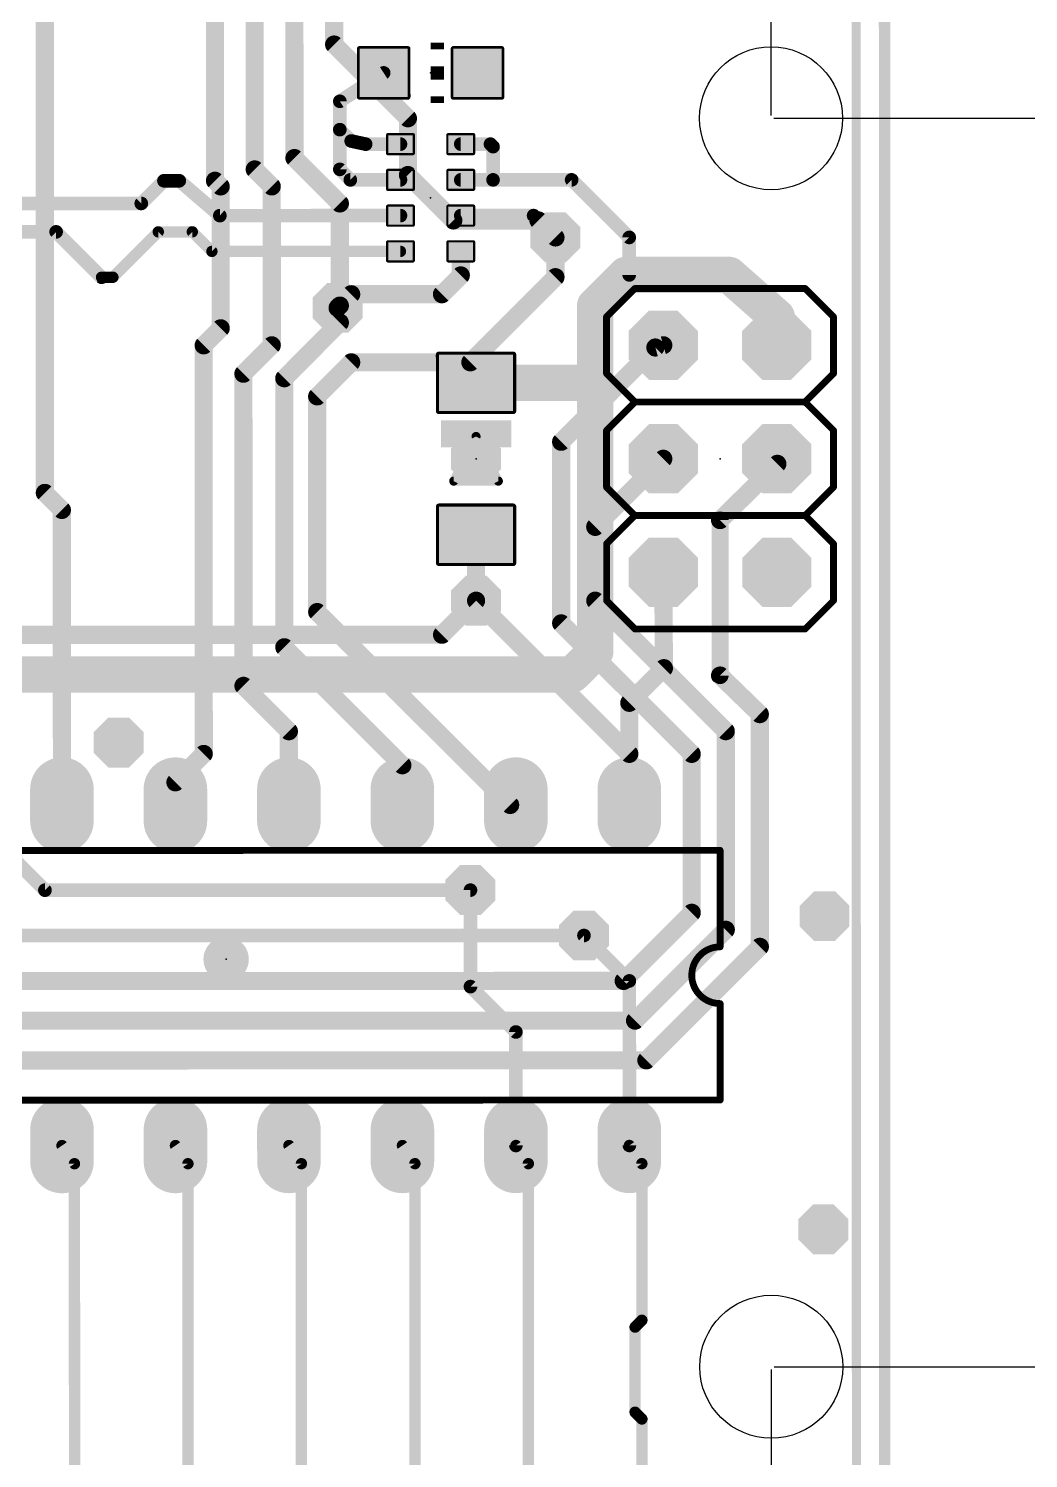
# Model space of a CAD drawing. Header units: millimetres. Extents: x -20 to 130, y -23 to 60.
# Drawn here: x 49.42 to 71.8, y 5.58 to 37.57 of the extents above; entities that cross this region are included whole.
import ezdxf

# ---------------------------------------------------------------- set-up
doc = ezdxf.new("R2010")
doc.units = ezdxf.units.MM
doc.header["$MEASUREMENT"] = 0
doc.layers.get('0').update_dxf_attribs({"linetype": 'CONTINUOUS'})
doc.layers.get('Defpoints').update_dxf_attribs({"linetype": 'CONTINUOUS'})
for name, color, linetype in [('1', 22, 'CONTINUOUS'), ('16', 175, 'CONTINUOUS'), ('17', 82, 'CONTINUOUS'), ('18', 2, 'CONTINUOUS'), ('20', 7, 'CONTINUOUS'), ('21', 253, 'CONTINUOUS'), ('23', 7, 'CONTINUOUS')]:
    doc.layers.add(name, color=color, linetype=linetype)
doc.dimstyles.get("Standard").update_dxf_attribs({"dimtxt": 0.18, "dimasz": 0.18, "dimexe": 0.18, "dimexo": 0.0625, "dimgap": 0.09, "dimtad": 0, "dimtih": 1, "dimtoh": 1, "dimdec": 4, "dimzin": 0, "dimdsep": 46, "dimtxsty": 'Standard', "dimcen": 0.09, "dimadec": 0, "dimazin": 0, "dimtfac": 1, "dimtdec": 4, "dimtofl": 0, "dimtmove": 0, "dimatfit": 3, "dimfxl": 1, "dimtolj": 1, "dimtzin": 0, "dimarcsym": 0})

# ---------------------------------------------------------------- blocks, each defined once
blk = doc.blocks.new('RECT')
blk.add_solid([(-0.5, -0.5), (0.5, -0.5), (-0.5, 0.5), (0.5, 0.5)])
blk = doc.blocks.new('RECT224000X288000R10')
at = {"const_width": 0.07}
blk.add_lwpolyline([(0.665, -0.83), (0.665, 0.83, 0.4142), (0.63, 0.865), (-0.63, 0.865, 0.4142), (-0.665, 0.83), (-0.665, -0.83, 0.4142), (-0.63, -0.865), (0.63, -0.865, 0.4142)], format="xyb", close=True, dxfattribs=at)
blk.add_solid([(-0.6475, -0.8475), (0.6475, -0.8475), (-0.6475, 0.8475), (0.6475, 0.8475)])
blk = doc.blocks.new('PIE')
at = {"const_width": 0.5}
blk.add_lwpolyline([(0, -0.25, 1), (0, 0.25, 1), (0, -0.25)], format="xyb", dxfattribs=at)
blk = doc.blocks.new('OCTAGONP')
at = {"const_width": 0.5}
blk.add_lwpolyline([(-0.25, -0.1036), (-0.25, 0.1036), (-0.1036, 0.25), (0.1036, 0.25), (0.25, 0.1036), (0.25, -0.1036), (0.1036, -0.25), (-0.1036, -0.25), (-0.25, -0.1036), (-0.25, 0.1036)], dxfattribs=at)
blk = doc.blocks.new('RECT192000X192000R10')
at = {"const_width": 0.06}
blk.add_lwpolyline([(0.57, -0.54), (0.57, 0.54, 0.4142), (0.54, 0.57), (-0.54, 0.57, 0.4142), (-0.57, 0.54), (-0.57, -0.54, 0.4142), (-0.54, -0.57), (0.54, -0.57, 0.4142)], format="xyb", close=True, dxfattribs=at)
blk.add_solid([(-0.555, -0.555), (0.555, -0.555), (-0.555, 0.555), (0.555, 0.555)])
blk = doc.blocks.new('RECT80000X104000R20')
at = {"const_width": 0.05}
blk.add_lwpolyline([(0.225, -0.275), (0.225, 0.275, 0.4142), (0.2, 0.3), (-0.2, 0.3, 0.4142), (-0.225, 0.275), (-0.225, -0.275, 0.4142), (-0.2, -0.3), (0.2, -0.3, 0.4142)], format="xyb", close=True, dxfattribs=at)
blk.add_solid([(-0.2125, -0.2875), (0.2125, -0.2875), (-0.2125, 0.2875), (0.2125, 0.2875)])
blk = doc.blocks.new('LONGP50')
at = {"const_width": 1}
blk.add_lwpolyline([(-0.25, 0), (0.25, 0)], dxfattribs=at)
at = {"const_width": 0.5}
for points in [[(-0.25, 0.25, 1), (-0.25, -0.25)], [(0.25, -0.25, 1), (0.25, 0.25)]]:
    blk.add_lwpolyline(points, format="xyb", dxfattribs=at)
blk = doc.blocks.new('OCTAGONV')
at = {"const_width": 0.5}
blk.add_lwpolyline([(-0.25, -0.1036), (-0.25, 0.1036), (-0.1036, 0.25), (0.1036, 0.25), (0.25, 0.1036), (0.25, -0.1036), (0.1036, -0.25), (-0.1036, -0.25), (-0.25, -0.1036), (-0.25, 0.1036)], dxfattribs=at)
blk = doc.blocks.new('*D34')
at = {"color": 0, "linetype": 'Continuous', "lineweight": -2, "transparency": 16777216}
for p, q in [((15.238, 50.859), (15.236, 59.703)), ((15.416, 59.523), (40.066, 59.528)), ((65.856, 59.532), (41.206, 59.528)), ((66.04, 35.628), (66.036, 59.712))]:
    blk.add_line(p, q, dxfattribs=at)
at = {"color": 0, "linetype": 'Continuous', "transparency": 16777216}
for points in [[(15.416, 59.553), (15.416, 59.493), (15.236, 59.523)], [(65.856, 59.562), (65.856, 59.502), (66.036, 59.532)]]:
    blk.add_solid(points, dxfattribs=at)
at = {"layer": 'Defpoints', "color": 0, "linetype": 'Continuous', "transparency": 16777216}
for p in [(66.036, 59.532), (15.238, 50.797), (66.04, 35.566)]:
    blk.add_point(p, dxfattribs=at)
at = {"color": 0, "linetype": 'Continuous', "transparency": 16777216, "insert": (40.636, 59.528), "char_height": 0.18, "attachment_point": 5}
blk.add_mtext('\\A1;50.8000', dxfattribs=at)
blk = doc.blocks.new('*D35')
at = {"color": 0, "linetype": 'Continuous', "lineweight": -2, "transparency": 16777216}
for p, q in [((66.103, 35.566), (73.988, 35.567)), ((73.808, 35.387), (73.81, 21.777)), ((73.813, 7.807), (73.81, 21.417)), ((66.108, 7.626), (73.993, 7.627))]:
    blk.add_line(p, q, dxfattribs=at)
at = {"color": 0, "linetype": 'Continuous', "transparency": 16777216}
for points in [[(73.838, 35.387), (73.778, 35.387), (73.808, 35.567)], [(73.843, 7.807), (73.783, 7.807), (73.813, 7.627)]]:
    blk.add_solid(points, dxfattribs=at)
at = {"layer": 'Defpoints', "color": 0, "linetype": 'Continuous', "transparency": 16777216}
for p in [(66.04, 35.566), (66.045, 7.626), (73.813, 7.627)]:
    blk.add_point(p, dxfattribs=at)
at = {"color": 0, "linetype": 'Continuous', "transparency": 16777216, "insert": (73.81, 21.597), "char_height": 0.18, "attachment_point": 5}
blk.add_mtext('\\A1;27.9400', dxfattribs=at)
blk = doc.blocks.new('*D36')
at = {"color": 0, "linetype": 'Continuous', "lineweight": -2, "transparency": 16777216}
for p, q in [((66.045, 7.563), (66.047, -1.768)), ((13.976, 2.474), (13.977, -1.777)), ((14.157, -1.597), (39.427, -1.593)), ((65.867, -1.588), (40.597, -1.593))]:
    blk.add_line(p, q, dxfattribs=at)
at = {"color": 0, "linetype": 'Continuous', "transparency": 16777216}
for points in [[(14.157, -1.567), (14.157, -1.627), (13.977, -1.597)], [(65.867, -1.558), (65.867, -1.618), (66.047, -1.588)]]:
    blk.add_solid(points, dxfattribs=at)
at = {"layer": 'Defpoints', "color": 0, "linetype": 'Continuous', "transparency": 16777216}
for p in [(66.045, 7.626), (13.976, 2.536), (13.977, -1.597)]:
    blk.add_point(p, dxfattribs=at)
at = {"color": 0, "linetype": 'Continuous', "transparency": 16777216, "insert": (40.012, -1.593), "char_height": 0.18, "attachment_point": 5}
blk.add_mtext('\\A1;52.0700', dxfattribs=at)

msp = doc.modelspace()

# ---------------------------------------------------------------- linework, layer by layer
at = {"layer": '1'}
for points, const_width in [([(67.94244, 52.7109), (67.95153, 0.6409)], 0.2032), ([(56.38837, 35.94488), (57.37025, 36.58005)], 0.3048), ([(56.38848, 35.30988), (56.38837, 35.94488)], 0.3048), ([(56.38848, 35.30988), (56.38863, 34.42088)], 0.3048), ([(56.64252, 35.05592), (56.38848, 35.30988)], 0.3048), ([(56.96653, 34.98598), (56.64252, 35.05592)], 0.3048), ([(57.74553, 34.98612), (56.96653, 34.98598)], 0.3048), ([(59.76053, 34.98647), (59.09553, 34.98635)], 0.3048), ([(59.81754, 34.92948), (59.76053, 34.98647)], 0.3048), ([(59.81767, 34.18648), (59.81754, 34.92948)], 0.3048), ([(56.38863, 34.42088), (56.62367, 34.18592)], 0.3048), ([(51.94376, 33.6581), (52.45168, 34.16619)], 0.3048), ([(52.45168, 34.16619), (52.79468, 34.16625)], 0.3048), ([(52.79468, 34.16625), (53.70281, 33.38541)], 0.3048), ([(56.62367, 34.18592), (57.74567, 34.18612)], 0.3048), ([(59.81767, 34.18648), (59.09567, 34.18635)], 0.3048), ([(61.57667, 34.18678), (59.81767, 34.18648)], 0.3048), ([(62.8659, 32.89801), (61.57667, 34.18678)], 0.3048), ([(31.49676, 33.65453), (51.94376, 33.6581)], 0.3048), ([(53.70281, 33.38541), (57.74581, 33.38612)], 0.3048), ([(60.72581, 33.38664), (59.09581, 33.38635)], 0.3048), ([(61.2149, 32.89772), (60.72581, 33.38664)], 0.3048), ([(31.87788, 33.0196), (50.03888, 33.02277)], 0.3048), ([(50.03888, 33.02277), (51.05505, 32.00695)], 0.3048), ([(51.30905, 32.00699), (52.32488, 33.02317)], 0.254), ([(52.32488, 33.02317), (53.08688, 33.0233)], 0.254), ([(53.08688, 33.0233), (53.52495, 32.58538)], 0.254), ([(62.86604, 32.05981), (62.8659, 32.89801)], 0.3048), ([(53.52495, 32.58538), (57.74595, 32.58612)], 0.254), ([(59.09605, 32.04835), (59.09595, 32.58635)], 0.4064), ([(62.10416, 31.37388), (62.78984, 32.0598)], 0.8128), ([(62.78984, 32.0598), (62.86604, 32.05981)], 0.8128), ([(62.86604, 32.05981), (65.10124, 32.0602)], 0.8128), ([(65.10124, 32.0602), (66.16821, 31.12059)], 0.8128), ([(51.05505, 32.00695), (51.30905, 32.00699)], 0.254), ([(58.67512, 31.62728), (59.09605, 32.04835)], 0.4064), ([(56.33837, 31.32207), (56.64312, 31.62692)], 0.4064), ([(56.64312, 31.62692), (58.67512, 31.62728)], 0.4064), ([(62.1045, 29.46888), (62.10416, 31.37388)], 0.8128), ([(66.16821, 31.12059), (66.16832, 30.48559)], 0.8128), ([(66.16832, 30.48559), (66.16832, 30.44859)], 0.8128), ([(66.16832, 30.48559), (66.04132, 30.48556)], 0.508), ([(61.92847, 29.64485), (59.43747, 29.64441)], 0.8128), ([(62.1045, 29.46888), (61.92847, 29.64485)], 0.8128), ([(62.10552, 23.62688), (62.1045, 29.46888)], 0.8128), ([(59.43832, 24.76941), (59.43806, 26.24441)], 0.4064), ([(63.64258, 23.25914), (63.62921, 25.40514)], 0.4064), ([(58.67645, 24.00728), (59.43832, 24.76941)], 0.4064), ([(46.99245, 24.00524), (58.67645, 24.00728)], 0.4064), ([(61.5976, 23.11879), (62.10552, 23.62688)], 0.8128), ([(48.5166, 23.1165), (61.5976, 23.11879)], 0.8128), ([(62.86771, 22.48401), (63.64258, 23.25914)], 0.4064), ([(62.86811, 20.19801), (62.86771, 22.48401)], 0.4064), ([(59.31245, 18.29239), (59.31282, 16.13339)], 0.3048), ([(61.85262, 17.27683), (62.8688, 16.26101)], 0.3048), ([(62.8688, 16.26101), (62.86944, 12.57801)], 0.3048), ([(59.31282, 16.13339), (60.329, 15.11757)], 0.3048), ([(60.329, 15.11757), (60.32944, 12.57757)], 0.3048), ([(50.44891, 12.16944), (50.16944, 12.57579)], 0.254), ([(52.98891, 12.16989), (52.70944, 12.57624)], 0.254), ([(55.52891, 12.17033), (55.24944, 12.57668)], 0.254), ([(58.06891, 12.17077), (57.78944, 12.57712)], 0.254), ([(60.32944, 12.57757), (60.60891, 12.17122)], 0.254), ([(62.86944, 12.57801), (63.14891, 12.17166)], 0.254), ([(50.45052, 3.00004), (50.44891, 12.16944)], 0.254), ([(52.99052, 3.00049), (52.98891, 12.16989)], 0.254), ([(55.53052, 3.00093), (55.52891, 12.17033)], 0.254), ([(58.07052, 3.00137), (58.06891, 12.17077)], 0.254), ([(60.60891, 12.17122), (60.61052, 3.00182)], 0.254), ([(63.14891, 12.17166), (63.14953, 8.66646)], 0.254), ([(63.14953, 8.66646), (62.99715, 8.51403)], 0.254), ([(62.99715, 8.51403), (62.99749, 6.60903)], 0.254), ([(62.99749, 6.60903), (63.14991, 6.45666)], 0.254), ([(63.14991, 6.45666), (63.15052, 3.00226)], 0.254)]:
    msp.add_lwpolyline(points, dxfattribs=dict(at, const_width=const_width))
for points, const_width in [([(57.41167, 36.51606, 1), (57.32884, 36.64404)], 0.1524), ([(56.34695, 36.00887, 1), (56.42978, 35.88089)], 0.1524), ([(56.46457, 35.94489, 1), (56.31217, 35.94487)], 0.1524), ([(56.44237, 35.36379, 1), (56.33459, 35.25597)], 0.1524), ([(56.46468, 35.30989, 1), (56.31228, 35.30987)], 0.1524), ([(56.31228, 35.30987, 1), (56.46468, 35.30989)], 0.1524), ([(56.65861, 35.13043, 1), (56.62643, 34.98142)], 0.1524), ([(56.58863, 35.00201, 1), (56.69641, 35.10983)], 0.1524), ([(56.96652, 35.06218, 1), (56.96655, 34.90978)], 0.1524), ([(56.95045, 34.91148, 1), (56.98262, 35.06048)], 0.1524), ([(57.74555, 34.90992, 1), (57.74552, 35.06232)], 0.1524), ([(59.09552, 35.06255, 1), (59.09555, 34.91015)], 0.1524), ([(59.81442, 35.04038, 1), (59.70664, 34.93256)], 0.1524), ([(59.89374, 34.92949, 1), (59.74134, 34.92946)], 0.1524), ([(59.76055, 34.91027, 1), (59.76052, 35.06267)], 0.1524), ([(59.76365, 34.87557, 1), (59.87143, 34.98339)], 0.1524), ([(56.44252, 34.47479, 1), (56.33474, 34.36697)], 0.1524), ([(52.45166, 34.24239, 1), (52.45169, 34.08999)], 0.1524), ([(52.50559, 34.1123, 1), (52.39777, 34.22008)], 0.1524), ([(52.84437, 34.22406, 1), (52.74499, 34.10844)], 0.1524), ([(52.79469, 34.09005, 1), (52.79466, 34.24245)], 0.1524), ([(56.31243, 34.42087, 1), (56.46483, 34.42089)], 0.1524), ([(56.62366, 34.26212, 1), (56.62369, 34.10972)], 0.1524), ([(56.56978, 34.13201, 1), (56.67756, 34.23983)], 0.1524), ([(57.74569, 34.10992, 1), (57.74566, 34.26232)], 0.1524), ([(59.09566, 34.26255, 1), (59.09569, 34.11015)], 0.1524), ([(59.81766, 34.26268, 1), (59.81769, 34.11028)], 0.1524), ([(59.74147, 34.18646, 1), (59.89387, 34.18649)], 0.1524), ([(59.81769, 34.11028, 1), (59.81766, 34.26268)], 0.1524), ([(61.63056, 34.24069, 1), (61.52278, 34.13288)], 0.1524), ([(61.57669, 34.11058, 1), (61.57666, 34.26298)], 0.1524), ([(51.88986, 33.71199, 1), (51.99767, 33.60421)], 0.1524), ([(51.94378, 33.5819, 1), (51.94375, 33.7343)], 0.1524), ([(53.7028, 33.46161, 1), (53.70283, 33.30921)], 0.1524), ([(53.65312, 33.3276, 1), (53.7525, 33.44322)], 0.1524), ([(57.74583, 33.30992, 1), (57.7458, 33.46232)], 0.1524), ([(59.0958, 33.46255, 1), (59.09583, 33.31015)], 0.1524), ([(60.7797, 33.44055, 1), (60.67192, 33.33273)], 0.1524), ([(60.72583, 33.31044, 1), (60.7258, 33.46284)], 0.1524), ([(50.09277, 33.07668, 1), (49.98498, 32.96886)], 0.1524), ([(50.03889, 32.94657, 1), (50.03886, 33.09897)], 0.1524), ([(52.32486, 33.08667, 1), (52.32489, 32.95967)], 0.127), ([(52.36978, 32.97828, 1), (52.27997, 33.06806)], 0.127), ([(53.13177, 33.06821, 1), (53.04198, 32.97839)], 0.127), ([(53.08689, 32.9598, 1), (53.08686, 33.0868)], 0.127), ([(61.16101, 32.84381, 1), (61.26879, 32.95163)], 0.1524), ([(62.9421, 32.89802, 1), (62.7897, 32.898)], 0.1524), ([(62.81201, 32.8441, 1), (62.91979, 32.95192)], 0.1524), ([(53.52494, 32.64888, 1), (53.52496, 32.52188)], 0.127), ([(53.48006, 32.54047, 1), (53.56984, 32.63029)], 0.127), ([(57.74596, 32.52262, 1), (57.74594, 32.64962)], 0.127), ([(59.19755, 32.58637, 1), (58.99435, 32.58633)], 0.2032), ([(62.78981, 32.263, 1), (62.78988, 31.8566)], 0.4064), ([(62.93357, 31.91612, 1), (62.64612, 32.20347)], 0.4064), ([(62.86601, 32.26301, 1), (62.86608, 31.85661)], 0.4064), ([(62.86608, 31.85661, 1), (62.86601, 32.26301)], 0.4064), ([(65.23552, 32.21272, 1), (64.96697, 31.90768)], 0.4064), ([(65.10128, 31.857, 1), (65.10121, 32.2634)], 0.4064), ([(51.00116, 31.95304, 1), (51.10894, 32.06086)], 0.1524), ([(51.05504, 32.07045, 1), (51.05506, 31.94345)], 0.127), ([(51.26414, 32.05188, 1), (51.35396, 31.9621)], 0.127), ([(51.30906, 31.94349, 1), (51.30904, 32.07049)], 0.127), ([(58.99445, 32.04833, 1), (59.19765, 32.04837)], 0.2032), ([(59.16786, 31.97656, 1), (59.02423, 32.12014)], 0.2032), ([(62.78984, 32.0598, 1), (62.94224, 32.05982)], 0.1524), ([(56.6431, 31.72852, 1), (56.64314, 31.52532)], 0.2032), ([(56.71493, 31.55514, 1), (56.57131, 31.69871)], 0.2032), ([(58.60331, 31.69907, 1), (58.74693, 31.55549)], 0.2032), ([(58.67514, 31.52568, 1), (58.6751, 31.72888)], 0.2032), ([(61.96044, 31.51755, 1), (62.24789, 31.2302)], 0.4064), ([(62.30736, 31.37391, 1), (61.90096, 31.37384)], 0.4064), ([(56.26656, 31.39386, 1), (56.41018, 31.25028)], 0.2032), ([(66.37141, 31.12062, 1), (65.96501, 31.12055)], 0.4064), ([(66.03393, 30.96806, 1), (66.30248, 31.27311)], 0.4064), ([(66.37152, 30.48562, 1), (65.96512, 30.48555)], 0.4064), ([(66.0413, 30.61256, 1), (66.04134, 30.35856)], 0.254), ([(66.16834, 30.35859, 1), (66.1683, 30.61259)], 0.254), ([(65.96512, 30.48555, 1), (66.37152, 30.48562)], 0.4064), ([(65.96512, 30.44855, 1), (66.37152, 30.44862)], 0.4064), ([(59.43743, 29.84761, 1), (59.4375, 29.44121)], 0.4064), ([(62.07214, 29.78857, 1), (61.78479, 29.50112)], 0.4064), ([(62.3077, 29.46891, 1), (61.9013, 29.46884)], 0.4064), ([(61.9285, 29.44165, 1), (61.92843, 29.84805)], 0.4064), ([(61.96082, 29.32515, 1), (62.24817, 29.6126)], 0.4064), ([(61.9013, 29.46884, 1), (62.3077, 29.46891)], 0.4064), ([(59.53966, 26.24443, 1), (59.33646, 26.24439)], 0.2032), ([(63.7308, 25.40576, 1), (63.52761, 25.40452)], 0.2032), ([(59.51013, 24.69762, 1), (59.3665, 24.8412)], 0.2032), ([(59.33672, 24.76939, 1), (59.53992, 24.76943)], 0.2032), ([(58.60464, 24.07907, 1), (58.74826, 23.93549)], 0.2032), ([(58.67647, 23.90568, 1), (58.67643, 24.10888)], 0.2032), ([(62.24924, 23.4832, 1), (61.96179, 23.77055)], 0.4064), ([(61.90232, 23.62684, 1), (62.30872, 23.62691)], 0.4064), ([(61.45388, 23.26246, 1), (61.74133, 22.97511)], 0.4064), ([(61.59764, 22.91559, 1), (61.59757, 23.32199)], 0.4064), ([(63.54098, 23.25853, 1), (63.74418, 23.25976)], 0.2032), ([(63.71439, 23.18736, 1), (63.57077, 23.33093)], 0.2032), ([(62.96931, 22.48403, 1), (62.76611, 22.48399)], 0.2032), ([(62.7959, 22.5558, 1), (62.93953, 22.41222)], 0.2032), ([(62.76651, 20.19799, 1), (62.96971, 20.19803)], 0.2032), ([(59.38865, 18.2924, 1), (59.23625, 18.29238)], 0.1524), ([(61.90651, 17.33074, 1), (61.79873, 17.22292)], 0.1524), ([(62.945, 16.26102, 1), (62.7926, 16.261)], 0.1524), ([(62.81491, 16.2071, 1), (62.92269, 16.31492)], 0.1524), ([(59.36671, 16.1873, 1), (59.25893, 16.07948)], 0.1524), ([(59.23662, 16.13338, 1), (59.38902, 16.1334)], 0.1524), ([(60.4052, 15.11758, 1), (60.2528, 15.11755)], 0.1524), ([(60.27511, 15.06366, 1), (60.38289, 15.17148)], 0.1524), ([(50.22174, 12.6118, 1), (50.11715, 12.53978)], 0.127), ([(52.76174, 12.61225, 1), (52.65715, 12.54023)], 0.127), ([(55.30174, 12.61269, 1), (55.19715, 12.54067)], 0.127), ([(57.84174, 12.61313, 1), (57.73715, 12.54111)], 0.127), ([(60.25324, 12.57755, 1), (60.40564, 12.57758)], 0.1524), ([(60.38174, 12.61358, 1), (60.27715, 12.54156)], 0.127), ([(62.79324, 12.578, 1), (62.94564, 12.57802)], 0.1524), ([(62.92174, 12.61402, 1), (62.81715, 12.542)], 0.127), ([(50.51241, 12.16945, 1), (50.38541, 12.16943)], 0.127), ([(50.39662, 12.13343, 1), (50.50121, 12.20545)], 0.127), ([(53.05241, 12.1699, 1), (52.92541, 12.16987)], 0.127), ([(52.93662, 12.13388, 1), (53.04121, 12.20589)], 0.127), ([(55.59241, 12.17034, 1), (55.46541, 12.17032)], 0.127), ([(55.47662, 12.13432, 1), (55.58121, 12.20634)], 0.127), ([(58.13241, 12.17078, 1), (58.00541, 12.17076)], 0.127), ([(58.01662, 12.13476, 1), (58.12121, 12.20678)], 0.127), ([(60.67241, 12.17123, 1), (60.54541, 12.1712)], 0.127), ([(60.55662, 12.13521, 1), (60.66121, 12.20722)], 0.127), ([(63.21241, 12.17167, 1), (63.08541, 12.17165)], 0.127), ([(63.09662, 12.13565, 1), (63.20121, 12.20767)], 0.127), ([(63.06065, 8.51404, 1), (62.93365, 8.51402)], 0.127), ([(63.08603, 8.66645, 1), (63.21303, 8.66647)], 0.127), ([(63.19443, 8.62157, 1), (63.10462, 8.71135)], 0.127), ([(62.95225, 8.55892, 1), (63.04206, 8.46914)], 0.127), ([(63.04238, 6.65394, 1), (62.95259, 6.56412)], 0.127), ([(62.93399, 6.60902, 1), (63.06099, 6.60904)], 0.127), ([(63.21341, 6.45667, 1), (63.08641, 6.45665)], 0.127), ([(63.10502, 6.41175, 1), (63.1948, 6.50157)], 0.127)]:
    msp.add_lwpolyline(points, format="xyb", dxfattribs=dict(at, const_width=const_width))
at = {"layer": '16'}
for points, const_width in [([(67.94248, 52.4569), (67.95153, 0.6409)], 0.2032), ([(49.78589, 27.18073), (49.78246, 46.86573)], 0.4064), ([(53.59468, 34.16639), (53.59253, 46.48539)], 0.4064), ([(54.48363, 34.42055), (54.48161, 45.97755)], 0.4064), ([(55.37259, 34.6747), (55.3707, 45.4697)], 0.4064), ([(56.26114, 37.21486), (56.25979, 44.96186)], 0.4064), ([(57.91243, 35.56415), (56.26114, 37.21486)], 0.4064), ([(57.91265, 34.29415), (57.91243, 35.56415)], 0.4064), ([(56.38876, 33.65888), (55.37259, 34.6747)], 0.4064), ([(54.8647, 34.03961), (54.48363, 34.42055)], 0.4064), ([(53.7217, 34.03941), (53.59468, 34.16639)], 0.4064), ([(53.72225, 30.86441), (53.7217, 34.03941)], 0.4064), ([(54.86532, 30.48361), (54.8647, 34.03961)], 0.4064), ([(58.92883, 33.27832), (57.91265, 34.29415)], 0.4064), ([(56.38916, 31.37288), (56.38876, 33.65888)], 0.4064), ([(60.83383, 33.27865), (58.92883, 33.27832)], 0.4064), ([(61.2149, 32.89772), (60.83383, 33.27865)], 0.4064), ([(61.21505, 32.00872), (61.2149, 32.89772)], 0.4064), ([(59.31038, 30.10339), (61.21505, 32.00872)], 0.4064), ([(56.33837, 31.32207), (56.38916, 31.37288)], 0.4064), ([(56.38921, 31.11888), (56.33837, 31.32207)], 0.4064), ([(53.34132, 30.48335), (53.72225, 30.86441)], 0.4064), ([(55.14485, 29.74706), (56.38923, 30.99188)], 0.4064), ([(56.38923, 30.99188), (56.38921, 31.11888)], 0.4064), ([(53.34291, 21.33935), (53.34132, 30.48335)], 0.4064), ([(54.23043, 29.8485), (54.86532, 30.48361)], 0.4064), ([(61.3427, 28.32574), (63.45133, 30.43511)], 0.4064), ([(63.45133, 30.43511), (63.62832, 30.48514)], 0.4064), ([(55.88152, 29.34079), (56.64339, 30.10292)], 0.4064), ([(56.64339, 30.10292), (59.31038, 30.10339)], 0.4064), ([(54.23165, 22.8635), (54.23043, 29.8485)], 0.4064), ([(55.1459, 23.72726), (55.14485, 29.74706)], 0.4064), ([(55.88236, 24.51479), (55.88152, 29.34079)], 0.4064), ([(61.3434, 24.26174), (61.3427, 28.32574)], 0.4064), ([(62.10503, 26.42088), (63.62876, 27.94514)], 0.4064), ([(64.899, 26.57376), (66.18178, 27.83159)], 0.4064), ([(66.18178, 27.83159), (66.16876, 27.94559)], 0.4064), ([(50.16696, 26.79979), (49.78589, 27.18073)], 0.4064), ([(50.16811, 20.19579), (50.16696, 26.79979)], 0.4064), ([(62.10532, 24.76988), (62.10503, 26.42088)], 0.4064), ([(64.89961, 23.09396), (64.899, 26.57376)], 0.381), ([(59.43832, 24.76941), (62.86791, 21.34101)], 0.4064), ([(65.02683, 21.84939), (62.10532, 24.76988)], 0.4064), ([(60.20111, 20.19754), (55.88236, 24.51479)], 0.4064), ([(64.26491, 21.34125), (61.3434, 24.26174)], 0.4064), ([(57.78796, 21.08612), (55.1459, 23.72726)], 0.4064), ([(55.24783, 21.84768), (54.23165, 22.8635)], 0.4064), ([(65.78876, 22.23052), (64.89961, 23.09396)], 0.4064), ([(65.78967, 17.02352), (65.78876, 22.23052)], 0.4064), ([(55.24811, 20.19668), (55.24783, 21.84768)], 0.4064), ([(65.0276, 17.40439), (65.02683, 21.84939)], 0.4064), ([(52.70803, 20.70424), (53.34291, 21.33935)], 0.4064), ([(62.86791, 21.34101), (62.86811, 20.19801)], 0.4064), ([(64.26553, 17.78525), (64.26491, 21.34125)], 0.4064), ([(57.78811, 20.19712), (57.78796, 21.08612)], 0.4064), ([(52.70811, 20.19624), (52.70803, 20.70424)], 0.4064), ([(60.32811, 20.19757), (60.20111, 20.19754)], 0.4064), ([(48.89829, 19.17957), (49.78745, 18.29073)], 0.3048), ([(49.78745, 18.29073), (59.31245, 18.29239)], 0.3048), ([(62.7418, 16.26099), (64.26553, 17.78525)], 0.4064), ([(62.99596, 15.37203), (65.0276, 17.40439)], 0.4064), ([(47.88262, 17.27439), (61.85262, 17.27683)], 0.3048), ([(63.25011, 14.48308), (65.78967, 17.02352)], 0.4064), ([(45.9778, 16.25806), (62.7418, 16.26099)], 0.4064), ([(46.48596, 15.36915), (62.99596, 15.37203)], 0.4064), ([(46.99411, 14.48024), (63.25011, 14.48308)], 0.4064)]:
    msp.add_lwpolyline(points, dxfattribs=dict(at, const_width=const_width))
for points, const_width in [([(56.15954, 37.21484, 1), (56.36274, 37.21487)], 0.2032), ([(56.33293, 37.28667, 1), (56.18936, 37.14304)], 0.2032), ([(58.01403, 35.56416, 1), (57.81083, 35.56413)], 0.2032), ([(57.84064, 35.49233, 1), (57.98422, 35.63596)], 0.2032), ([(55.44437, 34.74651, 1), (55.3008, 34.60289)], 0.2032), ([(54.55542, 34.49236, 1), (54.41184, 34.34873)], 0.2032), ([(55.27099, 34.67468, 1), (55.47419, 34.67472)], 0.2032), ([(53.49308, 34.16637, 1), (53.69628, 34.16641)], 0.2032), ([(53.66646, 34.2382, 1), (53.52289, 34.09458)], 0.2032), ([(53.8233, 34.03943, 1), (53.6201, 34.0394)], 0.2032), ([(54.38203, 34.42053, 1), (54.58523, 34.42056)], 0.2032), ([(54.9663, 34.03963, 1), (54.7631, 34.0396)], 0.2032), ([(57.81105, 34.29413, 1), (58.01425, 34.29416)], 0.2032), ([(57.98444, 34.36596, 1), (57.84087, 34.22233)], 0.2032), ([(53.64991, 33.9676, 1), (53.79349, 34.11123)], 0.2032), ([(54.79291, 33.9678, 1), (54.93649, 34.11143)], 0.2032), ([(56.49036, 33.6589, 1), (56.28716, 33.65886)], 0.2032), ([(56.31698, 33.58707, 1), (56.46055, 33.73069)], 0.2032), ([(58.92881, 33.37992, 1), (58.92885, 33.17672)], 0.2032), ([(58.85704, 33.20651, 1), (59.00062, 33.35013)], 0.2032), ([(60.90562, 33.35047, 1), (60.76204, 33.20684)], 0.2032), ([(60.83385, 33.17705, 1), (60.83381, 33.38025)], 0.2032), ([(61.3165, 32.89774, 1), (61.1133, 32.8977)], 0.2032), ([(61.14311, 32.82591, 1), (61.28668, 32.96953)], 0.2032), ([(61.11345, 32.0087, 1), (61.31665, 32.00874)], 0.2032), ([(61.28686, 31.93693, 1), (61.14324, 32.08051)], 0.2032), ([(56.43697, 31.34669, 1), (56.23978, 31.29745)], 0.2032), ([(56.26656, 31.39386, 1), (56.41018, 31.25028)], 0.2032), ([(56.28756, 31.37286, 1), (56.49076, 31.3729)], 0.2032), ([(56.46098, 31.30109, 1), (56.31735, 31.44467)], 0.2032), ([(53.79406, 30.79263, 1), (53.65044, 30.9362)], 0.2032), ([(56.49081, 31.1189, 1), (56.28761, 31.11886)], 0.2032), ([(56.28763, 30.99186, 1), (56.49083, 30.9919)], 0.2032), ([(56.29061, 31.09426, 1), (56.4878, 31.1435)], 0.2032), ([(56.46104, 30.92009, 1), (56.31742, 31.06367)], 0.2032), ([(53.62065, 30.8644, 1), (53.82385, 30.86443)], 0.2032), ([(53.44292, 30.48336, 1), (53.23972, 30.48333)], 0.2032), ([(53.26951, 30.55513, 1), (53.41313, 30.41156)], 0.2032), ([(54.76372, 30.4836, 1), (54.96692, 30.48363)], 0.2032), ([(54.93713, 30.41183, 1), (54.79351, 30.5554)], 0.2032), ([(63.42371, 30.53291, 1), (63.47894, 30.33732)], 0.2032), ([(63.52314, 30.36332, 1), (63.37951, 30.5069)], 0.2032), ([(63.65594, 30.38735, 1), (63.6007, 30.58294)], 0.2032), ([(56.64337, 30.20452, 1), (56.6434, 30.00132)], 0.2032), ([(56.7152, 30.03114, 1), (56.57157, 30.17471)], 0.2032), ([(59.23857, 30.17518, 1), (59.3822, 30.0316)], 0.2032), ([(59.3104, 30.00179, 1), (59.31037, 30.20499)], 0.2032), ([(54.33203, 29.84852, 1), (54.12883, 29.84848)], 0.2032), ([(54.15862, 29.92029, 1), (54.30224, 29.77671)], 0.2032), ([(55.24645, 29.74708, 1), (55.04325, 29.74704)], 0.2032), ([(55.07303, 29.81885, 1), (55.21666, 29.67527)], 0.2032), ([(55.98312, 29.34081, 1), (55.77992, 29.34077)], 0.2032), ([(55.80971, 29.41258, 1), (55.95333, 29.269)], 0.2032), ([(61.4443, 28.32576, 1), (61.2411, 28.32573)], 0.2032), ([(61.27088, 28.39753, 1), (61.41451, 28.25396)], 0.2032), ([(63.70057, 27.87336, 1), (63.55695, 28.01693)], 0.2032), ([(66.26966, 27.9571, 1), (66.06786, 27.93407)], 0.2032), ([(66.08088, 27.82007, 1), (66.28268, 27.84311)], 0.2032), ([(66.25289, 27.759, 1), (66.11067, 27.90418)], 0.2032), ([(49.68429, 27.18071, 1), (49.88749, 27.18074)], 0.2032), ([(49.85768, 27.25254, 1), (49.71411, 27.10891)], 0.2032), ([(50.26856, 26.79981, 1), (50.06536, 26.79978)], 0.2032), ([(50.09517, 26.72798, 1), (50.23875, 26.87161)], 0.2032), ([(62.20663, 26.42089, 1), (62.00343, 26.42086)], 0.2032), ([(62.03322, 26.49266, 1), (62.17684, 26.34909)], 0.2032), ([(64.82789, 26.64635, 1), (64.97011, 26.50118)], 0.2032), ([(64.9942, 26.57378, 1), (64.8038, 26.57375)], 0.1905), ([(59.5101, 24.84122, 1), (59.36653, 24.6976)], 0.2032), ([(62.1771, 24.84169, 1), (62.03353, 24.69806)], 0.2032), ([(55.95415, 24.5866, 1), (55.81057, 24.44298)], 0.2032), ([(62.00372, 24.76986, 1), (62.20692, 24.76989)], 0.2032), ([(55.78076, 24.51477, 1), (55.98396, 24.51481)], 0.2032), ([(61.2418, 24.26173, 1), (61.445, 24.26176)], 0.2032), ([(61.41519, 24.33356, 1), (61.27162, 24.18993)], 0.2032), ([(55.0443, 23.72724, 1), (55.2475, 23.72728)], 0.2032), ([(55.21769, 23.79907, 1), (55.07411, 23.65545)], 0.2032), ([(54.30344, 22.93531, 1), (54.15986, 22.79169)], 0.2032), ([(64.9704, 23.16688, 1), (64.82882, 23.02105)], 0.2032), ([(64.80441, 23.09395, 1), (64.99481, 23.09398)], 0.1905), ([(54.13005, 22.86348, 1), (54.33325, 22.86352)], 0.2032), ([(65.89036, 22.23054, 1), (65.68716, 22.2305)], 0.2032), ([(65.71797, 22.15761, 1), (65.85955, 22.30343)], 0.2032), ([(55.34943, 21.8477, 1), (55.14623, 21.84766)], 0.2032), ([(55.17604, 21.77587, 1), (55.31961, 21.91949)], 0.2032), ([(65.12843, 21.8494, 1), (64.92523, 21.84937)], 0.2032), ([(64.95504, 21.77757, 1), (65.09861, 21.9212)], 0.2032), ([(53.24131, 21.33933, 1), (53.44451, 21.33937)], 0.2032), ([(53.41473, 21.26756, 1), (53.2711, 21.41113)], 0.2032), ([(62.96951, 21.34103, 1), (62.76631, 21.34099)], 0.2032), ([(62.79613, 21.2692, 1), (62.9397, 21.41282)], 0.2032), ([(64.36651, 21.34127, 1), (64.16331, 21.34124)], 0.2032), ([(64.19313, 21.26944, 1), (64.3367, 21.41307)], 0.2032), ([(57.88956, 21.08614, 1), (57.68636, 21.08611)], 0.2032), ([(57.71617, 21.01431, 1), (57.85975, 21.15794)], 0.2032), ([(52.80963, 20.70425, 1), (52.60643, 20.70422)], 0.2032), ([(52.63621, 20.77602, 1), (52.77984, 20.63245)], 0.2032), ([(50.06651, 20.19578, 1), (50.26971, 20.19581)], 0.2032), ([(52.60651, 20.19622, 1), (52.80971, 20.19625)], 0.2032), ([(55.14651, 20.19666, 1), (55.34971, 20.1967)], 0.2032), ([(57.68651, 20.19711, 1), (57.88971, 20.19714)], 0.2032), ([(60.2011, 20.29914, 1), (60.20113, 20.09594)], 0.2032), ([(60.12933, 20.12573, 1), (60.2729, 20.26936)], 0.2032), ([(60.32813, 20.09597, 1), (60.3281, 20.29917)], 0.2032), ([(62.76651, 20.19799, 1), (62.96971, 20.19803)], 0.2032), ([(49.78743, 18.36693, 1), (49.78746, 18.21453)], 0.1524), ([(49.73356, 18.23682, 1), (49.84134, 18.34464)], 0.1524), ([(59.31246, 18.21619, 1), (59.31243, 18.36859)], 0.1524), ([(64.33735, 17.71347, 1), (64.19372, 17.85704)], 0.2032), ([(64.16393, 17.78524, 1), (64.36713, 17.78527)], 0.2032), ([(65.09941, 17.3326, 1), (64.95579, 17.47617)], 0.2032), ([(61.85264, 17.20063, 1), (61.85261, 17.35303)], 0.1524), ([(64.926, 17.40437, 1), (65.1292, 17.4044)], 0.2032), ([(65.68807, 17.0235, 1), (65.89127, 17.02354)], 0.2032), ([(65.86148, 16.95173, 1), (65.71786, 17.09531)], 0.2032), ([(62.66999, 16.33278, 1), (62.81361, 16.1892)], 0.2032), ([(62.74182, 16.15939, 1), (62.74178, 16.36259)], 0.2032), ([(62.92414, 15.44382, 1), (63.06777, 15.30024)], 0.2032), ([(62.99597, 15.27043, 1), (62.99594, 15.47363)], 0.2032), ([(63.1783, 14.55486, 1), (63.32192, 14.41129)], 0.2032), ([(63.25013, 14.38148, 1), (63.25009, 14.58468)], 0.2032)]:
    msp.add_lwpolyline(points, format="xyb", dxfattribs=dict(at, const_width=const_width))
at = {"layer": '20', "const_width": 0.254}
msp.add_lwpolyline([(68.58003, 37.85201), (68.58575, 5.08601)], dxfattribs=at)
at = {"layer": '20'}
for centre in [(66.04043, 35.56556), (66.04531, 7.62556)]:
    msp.add_circle(centre, 1.6, dxfattribs=at)
at = {"layer": '21'}
for points, const_width in [([(62.9931, 31.75503), (62.35821, 31.11992)], 0.1524), ([(62.9931, 31.75503), (66.8031, 31.7557)], 0.1524), ([(66.8031, 31.7557), (67.43821, 31.12081)], 0.1524), ([(62.35821, 31.11992), (62.35843, 29.84992)], 0.1524), ([(67.43821, 31.12081), (67.43843, 29.85081)], 0.1524), ([(62.35843, 29.84992), (62.99354, 29.21503)], 0.1524), ([(67.43843, 29.85081), (66.80354, 29.2157)], 0.1524), ([(62.99354, 29.21503), (62.35865, 28.57992)], 0.1524), ([(66.80354, 29.2157), (62.99354, 29.21503)], 0.1524), ([(66.80354, 29.2157), (67.43865, 28.58081)], 0.1524), ([(59.43767, 28.44441), (58.93785, 27.44432)], 0.2032), ([(59.93785, 27.4445), (59.43767, 28.44441)], 0.2032), ([(62.35865, 28.57992), (62.35887, 27.30992)], 0.1524), ([(67.43865, 28.58081), (67.43887, 27.31081)], 0.1524), ([(58.93785, 27.44432), (59.93785, 27.4445)], 0.2032), ([(62.35887, 27.30992), (62.99398, 26.67503)], 0.1524), ([(67.43887, 27.31081), (66.80398, 26.6757)], 0.1524), ([(62.99398, 26.67503), (62.35909, 26.03992)], 0.1524), ([(66.80398, 26.6757), (62.99398, 26.67503)], 0.1524), ([(66.80398, 26.6757), (67.43909, 26.04081)], 0.1524), ([(62.35909, 26.03992), (62.35932, 24.76992)], 0.1524), ([(67.43909, 26.04081), (67.43932, 24.77081)], 0.1524), ([(62.35932, 24.76992), (62.99443, 24.13503)], 0.1524), ([(67.43932, 24.77081), (66.80443, 24.1357)], 0.1524), ([(66.80443, 24.1357), (62.99443, 24.13503)], 0.1524), ([(64.90029, 19.18236), (27.81629, 19.17589)], 0.1524), ([(64.90067, 17.02336), (64.90029, 19.18236)], 0.1524), ([(64.90127, 13.59436), (64.90089, 15.75336)], 0.1524), ([(64.90127, 13.59436), (27.81727, 13.58789)], 0.1524)]:
    msp.add_lwpolyline(points, dxfattribs=dict(at, const_width=const_width))
for points, const_width in [([(62.99309, 31.79313, 1), (62.9931, 31.71693)], 0.0762), ([(63.02, 31.72814, 1), (62.96619, 31.78193)], 0.0762), ([(66.82999, 31.7826, 1), (66.7762, 31.72879)], 0.0762), ([(66.8031, 31.7176, 1), (66.80309, 31.7938)], 0.0762), ([(62.39631, 31.11993, 1), (62.32011, 31.11991)], 0.0762), ([(62.3313, 31.14682, 1), (62.38511, 31.09303)], 0.0762), ([(67.47631, 31.12081, 1), (67.40011, 31.1208)], 0.0762), ([(67.41131, 31.0939, 1), (67.4651, 31.14771)], 0.0762), ([(62.32033, 29.84991, 1), (62.39653, 29.84993)], 0.0762), ([(62.38532, 29.87683, 1), (62.33153, 29.82302)], 0.0762), ([(67.40033, 29.8508, 1), (67.47653, 29.85081)], 0.0762), ([(67.46533, 29.82391, 1), (67.41152, 29.8777)], 0.0762), ([(62.99353, 29.25313, 1), (62.99355, 29.17693)], 0.0762), ([(63.02044, 29.18814, 1), (62.96664, 29.24193)], 0.0762), ([(62.96664, 29.18813, 1), (63.02044, 29.24194)], 0.0762), ([(66.83044, 29.2426, 1), (66.77664, 29.18879)], 0.0762), ([(66.77664, 29.24259, 1), (66.83044, 29.1888)], 0.0762), ([(66.80355, 29.1776, 1), (66.80353, 29.2538)], 0.0762), ([(59.48307, 28.46712, 1), (59.39228, 28.4217)], 0.1016), ([(59.48308, 28.42172, 1), (59.39227, 28.4671)], 0.1016), ([(62.39675, 28.57993, 1), (62.32055, 28.57991)], 0.0762), ([(62.33175, 28.60682, 1), (62.38556, 28.55303)], 0.0762), ([(67.47675, 28.58081, 1), (67.40055, 28.5808)], 0.0762), ([(67.41176, 28.5539, 1), (67.46555, 28.60771)], 0.0762), ([(58.93784, 27.49512, 1), (58.93786, 27.39352)], 0.1016), ([(58.89245, 27.46702, 1), (58.98325, 27.42163)], 0.1016), ([(59.89245, 27.42179, 1), (59.98325, 27.46721)], 0.1016), ([(59.93786, 27.3937, 1), (59.93784, 27.4953)], 0.1016), ([(62.32077, 27.30991, 1), (62.39697, 27.30993)], 0.0762), ([(62.38577, 27.33683, 1), (62.33198, 27.28302)], 0.0762), ([(67.40077, 27.3108, 1), (67.47697, 27.31081)], 0.0762), ([(67.46578, 27.28391, 1), (67.41197, 27.3377)], 0.0762), ([(62.99398, 26.71313, 1), (62.99399, 26.63693)], 0.0762), ([(63.02089, 26.64814, 1), (62.96708, 26.70193)], 0.0762), ([(62.96709, 26.64813, 1), (63.02088, 26.70194)], 0.0762), ([(66.83088, 26.7026, 1), (66.77709, 26.64879)], 0.0762), ([(66.77708, 26.70259, 1), (66.83089, 26.6488)], 0.0762), ([(66.80399, 26.6376, 1), (66.80398, 26.7138)], 0.0762), ([(62.39719, 26.03993, 1), (62.32099, 26.03991)], 0.0762), ([(62.33219, 26.06682, 1), (62.386, 26.01303)], 0.0762), ([(67.47719, 26.04081, 1), (67.40099, 26.0408)], 0.0762), ([(67.4122, 26.0139, 1), (67.46599, 26.06771)], 0.0762), ([(62.32122, 24.76991, 1), (62.39742, 24.76993)], 0.0762), ([(62.38621, 24.79683, 1), (62.33242, 24.74302)], 0.0762), ([(67.40122, 24.7708, 1), (67.47742, 24.77081)], 0.0762), ([(67.46622, 24.74391, 1), (67.41241, 24.7977)], 0.0762), ([(62.99442, 24.17313, 1), (62.99443, 24.09693)], 0.0762), ([(62.96753, 24.10813, 1), (63.02132, 24.16194)], 0.0762), ([(66.77752, 24.16259, 1), (66.83133, 24.1088)], 0.0762), ([(66.80443, 24.0976, 1), (66.80442, 24.1738)], 0.0762), ([(64.93839, 19.18237, 1), (64.86219, 19.18236)], 0.0762), ([(64.9003, 19.14426, 1), (64.90028, 19.22046)], 0.0762), ([(64.90067, 17.02336, 1), (64.90089, 15.75336)], 0.1524), ([(64.86257, 17.02336, 1), (64.93877, 17.02337)], 0.0762), ([(64.90067, 16.98526, 1), (64.90066, 17.06146)], 0.0762), ([(64.93899, 15.75337, 1), (64.86279, 15.75336)], 0.0762), ([(64.9009, 15.71526, 1), (64.90088, 15.79146)], 0.0762), ([(64.86317, 13.59436, 1), (64.93937, 13.59437)], 0.0762), ([(64.90127, 13.55626, 1), (64.90126, 13.63246)], 0.0762)]:
    msp.add_lwpolyline(points, format="xyb", dxfattribs=dict(at, const_width=const_width))
at = {"layer": '23'}
for p in [(58.42025, 36.58023), (58.42074, 33.78623), (59.43776, 27.94441), (64.89876, 27.94536), (53.84372, 16.74443)]:
    msp.add_point(p, dxfattribs=at)

# ---------------------------------------------------------------- block references
at = {"layer": '1'}
for name, p, rotation in [('RECT192000X192000R10', (57.37025, 36.58005), 270.01), ('RECT192000X192000R10', (59.47025, 36.58042), 270.01), ('RECT80000X104000R20', (57.74553, 34.98612), 90.01), ('RECT80000X104000R20', (59.09553, 34.98635), 90.01), ('RECT80000X104000R20', (57.74567, 34.18612), 90.01), ('RECT80000X104000R20', (59.09567, 34.18635), 90.01), ('RECT80000X104000R20', (57.74581, 33.38612), 90.01), ('RECT80000X104000R20', (59.09581, 33.38635), 90.01), ('RECT80000X104000R20', (57.74595, 32.58612), 90.01), ('RECT80000X104000R20', (59.09595, 32.58635), 90.01), ('RECT224000X288000R10', (59.43747, 29.64441), 270.01), ('RECT224000X288000R10', (59.43806, 26.24441), 270.01)]:
    msp.add_blockref(name, p, dxfattribs=dict(at, rotation=rotation))
at = {"layer": '1', "xscale": 1.016, "yscale": 1.016, "rotation": 0.01}
msp.add_blockref('PIE', (53.84372, 16.74443), dxfattribs=at)
at = {"layer": '17', "rotation": 270.01}
for name, p, xscale, yscale in [('OCTAGONP', (63.62832, 30.48514), 1.55, 1.55), ('OCTAGONP', (63.62832, 30.48514), 1.55, 1.55), ('OCTAGONP', (66.16832, 30.48559), 1.55, 1.55), ('OCTAGONP', (66.16832, 30.48559), 1.55, 1.55), ('OCTAGONP', (63.62876, 27.94514), 1.55, 1.55), ('OCTAGONP', (63.62876, 27.94514), 1.55, 1.55), ('OCTAGONP', (66.16876, 27.94559), 1.55, 1.55), ('OCTAGONP', (66.16876, 27.94559), 1.55, 1.55), ('OCTAGONP', (63.62921, 25.40514), 1.55, 1.55), ('OCTAGONP', (63.62921, 25.40514), 1.55, 1.55), ('OCTAGONP', (66.1692, 25.40559), 1.55, 1.55), ('OCTAGONP', (66.1692, 25.40559), 1.55, 1.55), ('LONGP50', (50.16811, 20.19579), 1.4224, 1.4224), ('LONGP50', (50.16811, 20.19579), 1.4224, 1.4224), ('LONGP50', (52.70811, 20.19624), 1.4224, 1.4224), ('LONGP50', (52.70811, 20.19624), 1.4224, 1.4224), ('LONGP50', (55.24811, 20.19668), 1.4224, 1.4224), ('LONGP50', (55.24811, 20.19668), 1.4224, 1.4224), ('LONGP50', (57.78811, 20.19712), 1.4224, 1.4224), ('LONGP50', (57.78811, 20.19712), 1.4224, 1.4224), ('LONGP50', (60.32811, 20.19757), 1.4224, 1.4224), ('LONGP50', (60.32811, 20.19757), 1.4224, 1.4224), ('LONGP50', (62.86811, 20.19801), 1.4224, 1.4224), ('LONGP50', (62.86811, 20.19801), 1.4224, 1.4224), ('LONGP50', (50.16944, 12.57579), 1.4224, 1.4224), ('LONGP50', (50.16944, 12.57579), 1.4224, 1.4224), ('LONGP50', (52.70944, 12.57624), 1.4224, 1.4224), ('LONGP50', (52.70944, 12.57624), 1.4224, 1.4224), ('LONGP50', (55.24944, 12.57668), 1.4224, 1.4224), ('LONGP50', (55.24944, 12.57668), 1.4224, 1.4224), ('LONGP50', (57.78944, 12.57712), 1.4224, 1.4224), ('LONGP50', (57.78944, 12.57712), 1.4224, 1.4224), ('LONGP50', (60.32944, 12.57757), 1.4224, 1.4224), ('LONGP50', (60.32944, 12.57757), 1.4224, 1.4224), ('LONGP50', (62.86944, 12.57801), 1.4224, 1.4224), ('LONGP50', (62.86944, 12.57801), 1.4224, 1.4224)]:
    msp.add_blockref(name, p, dxfattribs=dict(at, xscale=xscale, yscale=yscale))
at = {"layer": '18', "xscale": 1.117599999999999, "yscale": 1.117599999999999, "rotation": 0.01}
for p in [(61.2149, 32.89772), (61.2149, 32.89772), (56.33837, 31.32207), (56.33837, 31.32207), (59.43776, 27.94441), (59.43776, 27.94441), (59.43832, 24.76941), (59.43832, 24.76941), (51.43787, 21.59301), (51.43787, 21.59301), (59.31245, 18.29239), (59.31245, 18.29239), (67.23735, 17.70957), (67.23735, 17.70957), (61.85262, 17.27683), (61.85262, 17.27683), (67.21317, 10.69917), (67.21317, 10.69917)]:
    msp.add_blockref('OCTAGONV', p, dxfattribs=at)
at = {"layer": '21', "rotation": 270.01}
for p, xscale, yscale in [((58.57015, 37.18026), 0.15, 0.3), ((58.57025, 36.58026), 0.3, 0.3), ((58.57036, 35.98026), 0.15, 0.3), ((59.43766, 28.50321), 0.6096000000000003, 1.574799999999999)]:
    msp.add_blockref('RECT', p, dxfattribs=dict(at, xscale=xscale, yscale=yscale))

# ---------------------------------------------------------------- dimensions: what is measured, and where the dimension line sits
at = {"linetype": 'Continuous'}
for base, p1, p2, angle, picture, middle in [((66.03625, 59.53221), (15.23777, 50.7967), (66.04043, 35.56556), 0.01, '*D34', (40.63625, 59.52778)), ((73.81286, 7.62692), (66.04043, 35.56556), (66.04531, 7.62556), 90.01, '*D35', (73.81043, 21.59692)), ((13.97692, -1.59745), (66.04531, 7.62556), (13.9762, 2.53648), 0.01, '*D36', (40.01192, -1.5929))]:
    dim = msp.add_linear_dim(base=base, p1=p1, p2=p2, angle=angle, dimstyle='Standard', dxfattribs=at)
    dim.commit()
    dim.dimension.update_dxf_attribs({"geometry": picture, "text_midpoint": middle})

doc.saveas('drawing.dxf')
